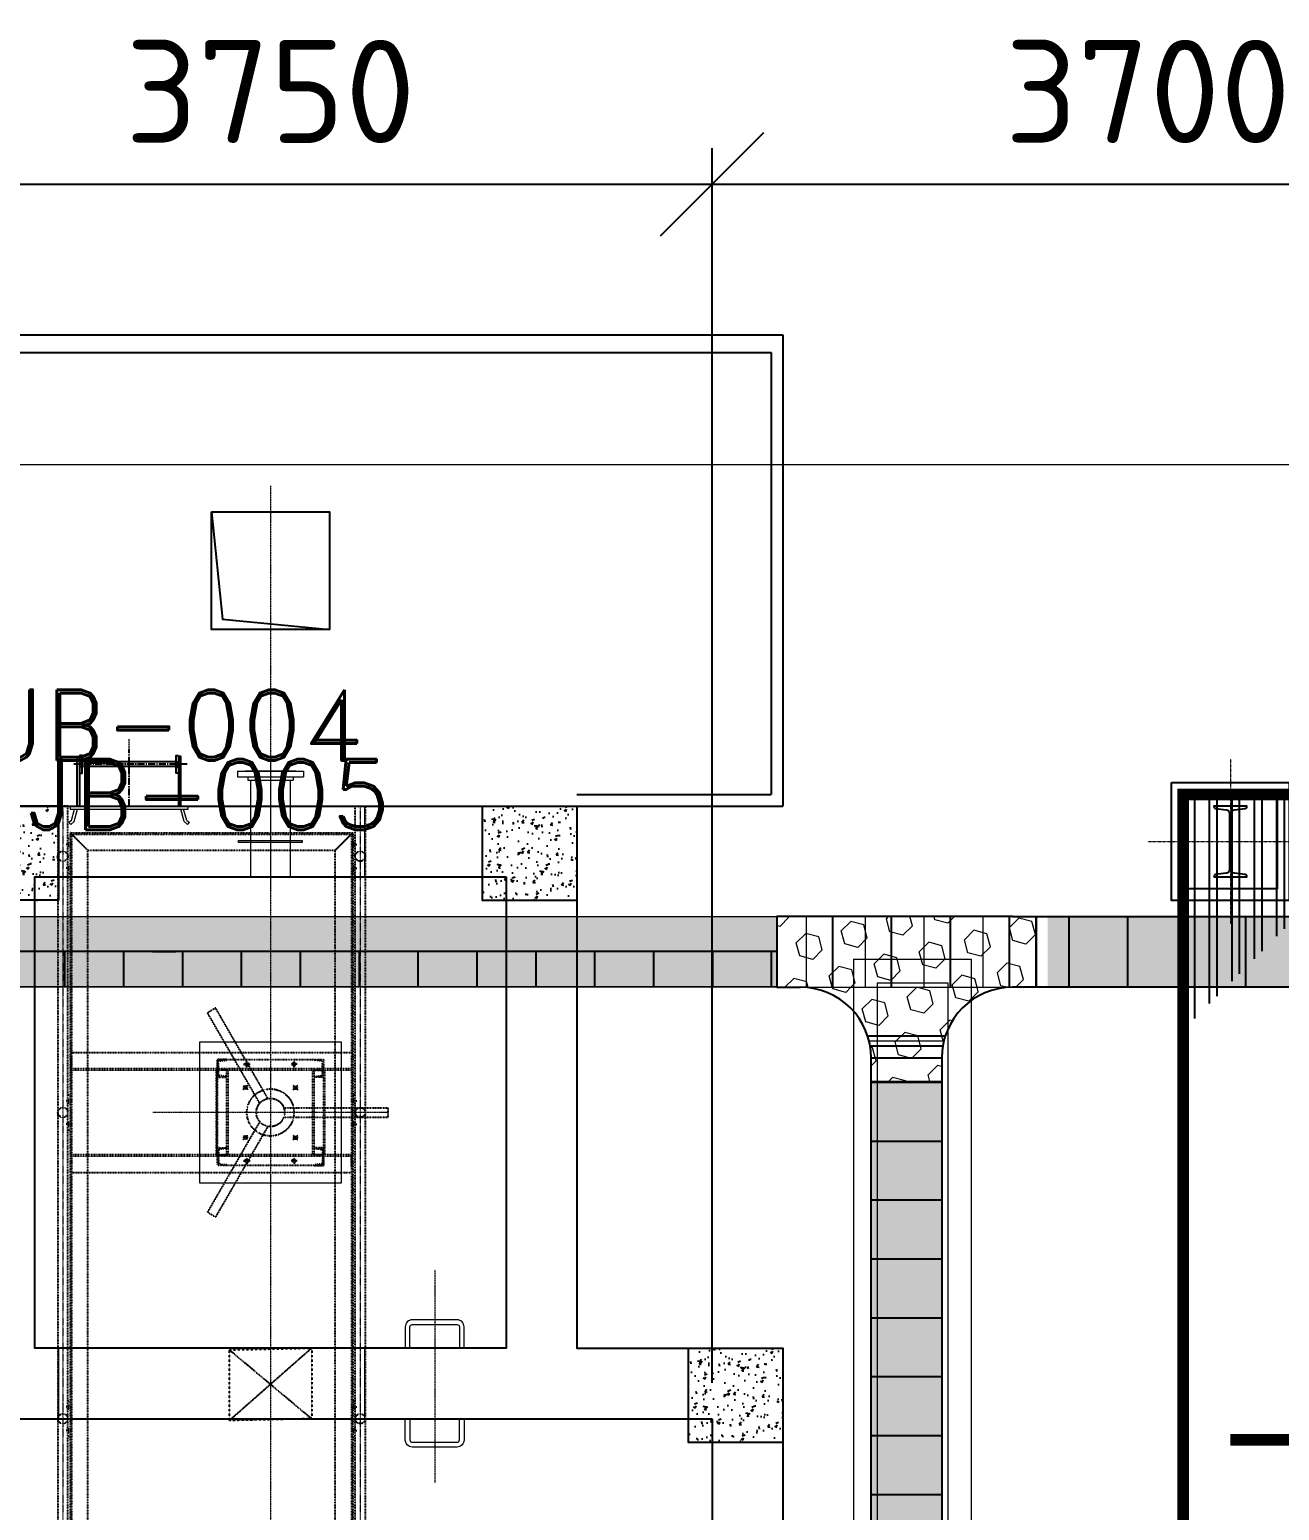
# Model space of a CAD drawing. Header units: inches. Extents: x 8618018 to 8935006, y 2431589 to 2567223.
# Drawn here: x 8680589 to 8685894, y 2508001 to 2514286 of the extents above; entities that cross this region are included whole.
import ezdxf

# ---------------------------------------------------------------- set-up
doc = ezdxf.new("R2010")
doc.units = ezdxf.units.IN
doc.header["$MEASUREMENT"] = 0
for name, pattern in [('CENTER', [2, 1.25, -0.25, 0.25, -0.25]), ('CENTER2', [1.125, 0.75, -0.125, 0.125, -0.125]), ('HIDDEN', [0.375, 0.25, -0.125]), ('PHANTOM', [2.5, 1.25, -0.25, 0.25, -0.25, 0.25, -0.25])]:
    doc.linetypes.add(name, pattern=pattern)
doc.layers.get('Defpoints').update_dxf_attribs({"color": 252})
for name, color, linetype in [('c', 252, 'CENTER2'), ('CCT', 4, 'Continuous'), ('Civil', 252, 'Continuous'), ('CIVIL_H', 252, 'HIDDEN'), ('ELECTRICAL BOX', 30, 'Continuous'), ('EQ', 252, 'Continuous'), ('Eqpt', 252, 'PHANTOM'), ('Handrail', 252, 'FENCELINE1'), ('MOTOR LOCATION', 3, 'Continuous'), ('STR', 252, 'Continuous')]:
    doc.layers.add(name, color=color, linetype=linetype)
for name, color, linetype, lineweight in [('CL', 252, 'CENTER', 5), ('DIM', 252, 'Continuous', 13), ('ICT', 6, 'Continuous', 13), ('INSERTpPLATE', 252, 'Continuous', 13), ('IP', 252, 'Continuous', 0), ('PCT', 2, 'Continuous', 15), ('Rev', 252, 'Continuous', 0), ('TRENCH', 252, 'Continuous', 13)]:
    doc.layers.add(name, color=color, linetype=linetype, lineweight=lineweight)
doc.styles.add('DIM1', font='romant.shx', dxfattribs={"width": 0.8})
doc.styles.add('ISOCPEUR', font='isocpeur.ttf')
doc.styles.add('ROMAND', font='romand')
doc.linetypes.add('FENCELINE1', pattern='A,6.35,-2.54,[133,ltypeshp.shx,S=2.54,R=0,X=-2.54,Y=0],-2.54,25.4', length=36.83)
doc.dimstyles.new('DIM', dxfattribs={"dimscale": 175, "dimtxt": 2.5, "dimasz": 2.5, "dimexe": 0.875, "dimexo": 0.875, "dimgap": 1, "dimtad": 1, "dimdec": 0, "dimzin": 9, "dimdsep": 46, "dimtxsty": 'ISOCPEUR', "dimblk": 'OBLIQUE', "dimcen": 0.09, "dimclrd": 256, "dimclre": 256, "dimclrt": 252, "dimadec": 0, "dimazin": 0, "dimtfac": 1, "dimtdec": 0, "dimtmove": 0, "dimatfit": 3, "dimfxl": 1, "dimtfill": 1, "dimtolj": 1, "dimtzin": 0, "dimarcsym": 0})
pattern_1 = [(270, (-36096249.05, 22346685.5), (250, -7e-14), [])]
pattern_2 = [(90, (28532997.6, 47347765.01), (-250, 2e-14), [])]
pattern_3 = [(180, (28532997.6, 47347765.01), (1e-14, -250), [])]
pattern_4 = [(360, (-11152002.95, -42285181.24), (9e-14, 250), [])]
pattern_5 = [(270, (-36115761.62, 22346713.6), (250, -1e-13), [])]
pattern_6 = [(45, (213560.39, -149.59), (-69.9941694, 69.9941694), [57.15, -114.3]), (165, (213560.39, -149.59), (-25.6196441, -95.6138135), [57.15, -114.3]), (105, (213600.81, -109.18), (-95.6138135, -25.6196441), [57.15, -114.3])]

# ---------------------------------------------------------------- blocks, each defined once
blk = doc.blocks.new('eq tee 300')
at = {"layer": 'PCT'}
h = blk.add_hatch(dxfattribs=at)
h.set_pattern_fill('ANSI31', color=256, scale=2000, angle=315, style=0)
h.set_pattern_definition([(0, (44837243.5, -19848136.55), (7e-14, 250), [])])
h.paths.add_polyline_path([(-300, 50), (-300, 0), (0, 0), (0, 100), (0, 1100), (-300, 1100), (-300, 1000)])
h = blk.add_hatch(dxfattribs=at)
h.set_pattern_fill('ANSI31', color=256, scale=2000, angle=45, style=0)
h.set_pattern_definition([(90, (44837243.5, -19848136.55), (-250, 4e-14), [])])
h.paths.add_polyline_path([(-300, 100), (-300, 1000, -0.414214), (-600, 700), (-700, 700), (-700, 400), (-600, 400, -0.414214)])
for p, q in [((0, 100), (0, 1100)), ((-300, 1050), (-300, 50)), ((-700, 400), (-700, 700)), ((-700, 700), (-600, 700)), ((-600, 400), (-700, 400))]:
    blk.add_line(p, q, dxfattribs=at)
for points in [[(0, 1000), (0, 1100), (-300, 1100), (-300, 1000)], [(0, 100), (0, 0), (-300, 0), (-300, 100)]]:
    blk.add_lwpolyline(points, dxfattribs=at)
for centre, start, end in [((-600, 1000), 270, 0), ((-600, 100), 0, 90)]:
    blk.add_arc(centre, 300, start, end, dxfattribs=at)
blk = doc.blocks.new('A$C6324111a')
at = {"ltscale": 0.1}
for p, q in [((-902.2, 4485), (-902.2, -2165)), ((-860, 4485), (-902.2, 4485)), ((-860, -2165), (-860, 4485)), ((360, -2165), (360, 4485)), ((360, 4485), (402.2, 4485)), ((402.2, 4485), (402.2, -2165)), ((-860, 4197.5), (-860, 4347.5)), ((-860, 4347.5), (-850, 4347.5)), ((-775, 4297.5), (-850, 4372.5)), ((-850, 4372.5), (-850, -2052.5)), ((-775, 4297.5), (-850, 4372.5)), ((-850, 4372.5), (350, 4372.5)), ((-850, 4347.5), (-850, 4197.5)), ((-844, 4366.5), (-844, -2046.5)), ((-844, 4366.5), (344, 4366.5)), ((275, 4297.5), (350, 4372.5)), ((350, 4372.5), (275, 4297.5)), ((344, 4366.5), (344, -2046.5)), ((350, 4372.5), (350, -2052.5)), ((360, 4347.5), (350, 4347.5)), ((350, 4347.5), (350, 4197.5)), ((360, 4197.5), (360, 4347.5)), ((-843, 4322.5), (-867, 4322.5)), ((-860, 4329.5), (-850, 4329.5)), ((-860, 4315.5), (-850, 4315.5)), ((-775, -1977.5), (-775, 4297.5)), ((275, 4297.5), (-775, 4297.5)), ((275, -1977.5), (275, 4297.5)), ((343, 4322.5), (367, 4322.5)), ((360, 4329.5), (350, 4329.5)), ((360, 4315.5), (350, 4315.5)), ((-843, 4222.5), (-867, 4222.5)), ((-860, 4229.5), (-850, 4229.5)), ((-860, 4215.5), (-850, 4215.5)), ((343, 4222.5), (367, 4222.5)), ((360, 4229.5), (350, 4229.5)), ((360, 4215.5), (350, 4215.5)), ((-850, 4197.5), (-860, 4197.5)), ((350, 4197.5), (360, 4197.5)), ((-232.7, 3628), (-267.3, 3608)), ((-45.6, 3224), (-267.3, 3608)), ((-11, 3244), (-232.7, 3628)), ((-844, 3440), (344, 3440)), ((-844, 3365), (-844, 3415)), ((-225, 3410), (225, 3410)), ((-225, 2960), (-225, 3410)), ((-225, 3410), (-225, 3335)), ((-185, 3410), (-225, 3410)), ((-221, 3346), (-221, 3399)), ((-216, 3404), (-188, 3407)), ((-185, 3410), (-185, 3410)), ((-100, 3376), (-100, 3404)), ((100, 3376), (100, 3404)), ((185, 3410), (185, 3410)), ((185, 3410), (225, 3410)), ((216, 3404), (188, 3407)), ((221, 3346), (221, 3399)), ((225, 3410), (225, 2960)), ((225, 3410), (225, 3335)), ((344, 3415), (344, 3365)), ((344, 3370.4), (-844, 3370.4)), ((344, 3365), (-844, 3365)), ((-180, 3365), (-230, 3365)), ((-230, 3365), (-230, 3005)), ((-225, 3335), (-185, 3335)), ((-188, 3338), (-216, 3341)), ((-185.4, 3005), (-185.4, 3365)), ((-185, 3335), (-185, 3335)), ((-180, 3005), (-180, 3365)), ((-114, 3390), (-86, 3390)), ((114, 3390), (86, 3390)), ((180, 3005), (180, 3365)), ((180, 3365), (230, 3365)), ((225, 3335), (185, 3335)), ((185, 3335), (185, 3335)), ((185.4, 3005), (185.4, 3365)), ((188, 3338), (216, 3341)), ((230, 3365), (230, 3005)), ((-116, 3301), (-96.2, 3281.2)), ((-116, 3281.2), (-96.2, 3301)), ((96.2, 3301), (116, 3281.2)), ((96.2, 3281.2), (116, 3301)), ((-843, 3235), (-867, 3235)), ((-860, 3110), (-860, 3260)), ((-860, 3260), (-850, 3260)), ((-860, 3242), (-850, 3242)), ((-860, 3228), (-850, 3228)), ((-850, 3260), (-850, 3110)), ((343, 3235), (367, 3235)), ((360, 3260), (350, 3260)), ((350, 3260), (350, 3110)), ((360, 3242), (350, 3242)), ((360, 3228), (350, 3228)), ((360, 3110), (360, 3260)), ((-45.6, 3146), (-267.3, 2762)), ((56.6, 3205), (500, 3205)), ((56.6, 3165), (500, 3165)), ((500, 3165), (500, 3205)), ((-843, 3135), (-867, 3135)), ((-860, 3142), (-850, 3142)), ((-860, 3128), (-850, 3128)), ((-850, 3110), (-860, 3110)), ((-11, 3126), (-232.7, 2742)), ((-116, 3088.8), (-96.2, 3069)), ((-116, 3069), (-96.2, 3088.8)), ((96.2, 3088.8), (116, 3069)), ((96.2, 3069), (116, 3088.8)), ((343, 3135), (367, 3135)), ((360, 3142), (350, 3142)), ((360, 3128), (350, 3128)), ((350, 3110), (360, 3110)), ((-225, 2960), (-225, 3035)), ((-225, 3035), (-185, 3035)), ((-221, 3024), (-221, 2971)), ((-188, 3032), (-216, 3029)), ((-185, 3035), (-185, 3035)), ((225, 3035), (185, 3035)), ((185, 3035), (185, 3035)), ((188, 3032), (216, 3029)), ((221, 3024), (221, 2971)), ((225, 2960), (225, 3035)), ((344, 3005), (-844, 3005)), ((-844, 3005), (-844, 2955)), ((344, 2999.6), (-844, 2999.6)), ((-230, 3005), (-180, 3005)), ((-185, 2960), (-225, 2960)), ((225, 2960), (-225, 2960)), ((-216, 2966), (-188, 2963)), ((-185, 2960), (-185, 2960)), ((-114, 2980), (-86, 2980)), ((-100, 2994), (-100, 2966)), ((114, 2980), (86, 2980)), ((100, 2994), (100, 2966)), ((230, 3005), (180, 3005)), ((185, 2960), (185, 2960)), ((185, 2960), (225, 2960)), ((216, 2966), (188, 2963)), ((344, 2955), (344, 3005)), ((-844, 2930), (344, 2930)), ((-267.3, 2762), (-232.7, 2742)), ((-860, 1810), (-860, 1960)), ((-860, 1960), (-850, 1960)), ((-850, 1960), (-850, 1810)), ((360, 1960), (350, 1960)), ((350, 1960), (350, 1810)), ((360, 1810), (360, 1960)), ((-843, 1935), (-867, 1935)), ((-860, 1942), (-850, 1942)), ((-860, 1928), (-850, 1928)), ((343, 1935), (367, 1935)), ((360, 1942), (350, 1942)), ((360, 1928), (350, 1928)), ((-843, 1835), (-867, 1835)), ((-860, 1842), (-850, 1842)), ((-860, 1828), (-850, 1828)), ((343, 1835), (367, 1835)), ((360, 1842), (350, 1842)), ((360, 1828), (350, 1828)), ((-850, 1810), (-860, 1810)), ((350, 1810), (360, 1810))]:
    blk.add_line(p, q, dxfattribs=at)
for centre, radius in [((-881.1, 4272.5), 21.1), ((381.1, 4272.5), 21.1), ((-100, 3390), 7.5), ((100, 3390), 7.5), ((-106.1, 3291.1), 7), ((0, 3185), 100), ((106.1, 3291.1), 7), ((-881.1, 3185), 21.1), ((0, 3185), 60), ((381.1, 3185), 21.1), ((-106.1, 3078.9), 7), ((106.1, 3078.9), 7), ((-100, 2980), 7.5), ((100, 2980), 7.5), ((-881.1, 1885), 21.1), ((381.1, 1885), 21.1)]:
    blk.add_circle(centre, radius, dxfattribs=at)
for centre, radius, start, end in [((-216, 3399), 5, 90, 180), ((-188, 3410), 3, 270, 0), ((188, 3410), 3, 180, 270), ((216, 3399), 5, 0, 90), ((-216, 3346), 5, 180, 270), ((-188, 3335), 3, 0, 90), ((188, 3335), 3, 90, 180), ((216, 3346), 5, 270, 0), ((-216, 3024), 5, 90, 180), ((-188, 3035), 3, 270, 0), ((188, 3035), 3, 180, 270), ((216, 3024), 5, 0, 90), ((-216, 2971), 5, 180, 270), ((-188, 2960), 3, 0, 90), ((188, 2960), 3, 90, 180), ((216, 2971), 5, 270, 0)]:
    blk.add_arc(centre, radius, start, end, dxfattribs=at)
at = {"layer": 'CL', "ltscale": 0.1}
for p, q in [((-881.1, 4485), (-881.1, -2165)), ((381.1, 4485), (381.1, -2165))]:
    blk.add_line(p, q, dxfattribs=at)
blk = doc.blocks.new('A$C3fe1b7b9')
at = {"layer": 'EQ', "ltscale": 4}
h = blk.add_hatch(color=256, dxfattribs=at)
h.paths.add_polyline_path([(-167.4, 210), (-167.4, 207), (-188.4, 207), (-188.4, 210)])
h.paths.add_polyline_path([(-167.4, 207), (-167.4, 202), (-167.9, 202), (-167.9, 207)])
h.paths.add_polyline_path([(-187.9, 207), (-187.9, 202), (-188.4, 202), (-188.4, 207)])
h = blk.add_hatch(color=256, dxfattribs=at)
h.paths.add_polyline_path([(-167.4, -210), (-167.4, -207), (-188.4, -207), (-188.4, -210)])
h.paths.add_polyline_path([(-167.4, -207), (-167.4, -202), (-167.9, -202), (-167.9, -207)])
h.paths.add_polyline_path([(-187.9, -207), (-187.9, -202), (-188.4, -202), (-188.4, -207)])
at = {"layer": 'c', "ltscale": 40}
for p, q in [((-177.9, 245.8), (-177.9, -239.4)), ((0, 0), (-241.2, 0))]:
    blk.add_line(p, q, dxfattribs=at)
at = {"layer": 'EQ', "ltscale": 4}
for p, q in [((-188.4, 200), (-188.4, 210)), ((-167.4, 207), (-188.4, 207)), ((-167.4, 200), (-167.4, 210)), ((-188.4, -200), (-188.4, -210)), ((-167.4, -200), (-167.4, -210))]:
    blk.add_line(p, q, dxfattribs=at)
at = {"layer": 'EQ', "ltscale": 15}
for p, q in [((-187.9, 200), (-187.9, -207)), ((-167.9, 200), (-167.9, -207))]:
    blk.add_line(p, q, dxfattribs=at)
at = {"layer": 'EQ', "ltscale": 4}
for points in [[(-215.4, 210), (-140.4, 210), (-140.4, 200), (-215.4, 200)], [(0, 210), (0, 220), (-210.4, 220), (-210.4, 210)], [(-215.4, -210), (-140.4, -210), (-140.4, -200), (-215.4, -200)], [(0, -210), (0, -220), (-210.4, -220), (-210.4, -210)]]:
    blk.add_lwpolyline(points, close=True, dxfattribs=at)
blk = doc.blocks.new('A$C413fe20c')
at = {"ltscale": 0.1}
for p, q in [((-68.6, 255.9), (-77.3, 247.6)), ((-60.4, 245.3), (-68.6, 255.9)), ((-65.5, 233.3), (-77.3, 247.6)), ((-65.5, 233.3), (-12, 219.3)), ((-60.4, 245.3), (-12, 231.4)), ((-65.5, -233.3), (-77.3, -247.6)), ((-68.6, -255.9), (-77.3, -247.6)), ((-60.4, -245.3), (-68.6, -255.9)), ((-65.5, -233.3), (-12, -219.3)), ((-60.4, -245.3), (-12, -231.4))]:
    blk.add_line(p, q, dxfattribs=at)
blk.add_lwpolyline([(-12, -250), (0, -250), (0, 250), (-12, 250)], close=True, dxfattribs=at)
blk = doc.blocks.new('6SORF')
for p, q in [((-1, 5.5), (-1, -5.5)), ((-0.0625, 5.5), (-1, 5.5)), ((-0.0625, 5.5), (-0.0625, -5.5)), ((-1, 3.78), (-1.56, 3.78)), ((-1.56, 3.78), (-1.56, -3.78)), ((-0.0625, 4.25), (0, 4.25)), ((0, 4.25), (0, -4.25)), ((-1, -3.78), (-1.56, -3.78)), ((-0.0625, -4.25), (0, -4.25)), ((-0.0625, -5.5), (-1, -5.5))]:
    blk.add_line(p, q)
blk = doc.blocks.new('A$Cbf737e41')
at = {"layer": 'Civil'}
h = blk.add_hatch(dxfattribs=at)
h.set_pattern_fill('AR-CONC', color=256, scale=0.666667, style=0)
h.set_pattern_definition([(50, (-12092960.78, -3333059.3), (121.456446, -10.626057), [12.7, -139.7]), (355, (-12092960.78, -3333059.3), (-23.4956143, 127.3712302), [10.16, -111.7603894]), (100.4514447, (-12092950.66, -3333060.19), (97.9608314, 116.7451679), [10.7933392, -118.7268297]), (46.1842, (-12092960.78, -3333025.43), (180.7193606, -28.0282186), [19.05, -209.55]), (96.6355576, (-12092945.72, -3333027.77), (158.2694227, 164.9507497), [16.1900154, -178.0904054]), (351.1841512, (-12092960.78, -3333025.43), (158.2694227, 164.9507497), [15.239978, -167.6398213]), (21, (-12092943.85, -3333033.9), (101.07626085, -68.1767988), [12.7, -139.7]), (326, (-12092943.85, -3333033.9), (41.2013522, 122.7919774), [10.16, -111.76]), (71.451445, (-12092935.43, -3333039.58), (142.2776129, 54.6151793), [10.7933392, -118.7266251]), (37.5, (-12092960.782, -3333059.3), (2.05906883, 56.37002592), [0, -110.40533333, 0, -113.45333333, 0, -112.18333333]), (7.5, (-12092960.78, -3333059.3), (44.54644167, 66.78704988), [0, -64.68533333, 0, -107.86533333, 0, -42.75666667]), (327.5, (-12092998.544, -3333059.3), (90.39373011, -3.81916266), [0, -42.33333333, 0, -132.08, 0, -175.26]), (317.5, (-12093015.48, -3333059.3), (98.7527876, 16.950994), [0, -55.03333333, 0, -87.71466667, 0, -124.46])])
h.paths.add_polyline_path([(-3075.5, 6650.9), (-3475.5, 6650.9), (-3475.5, 6250.9), (-3075.5, 6250.9)])
h = blk.add_hatch(dxfattribs=at)
h.set_pattern_fill('AR-CONC', color=256, scale=0.666667, style=0)
h.set_pattern_definition([(50, (-12090760.28, -3333060.17), (121.456446, -10.626057), [12.7, -139.7]), (355, (-12090760.28, -3333060.17), (-23.4956143, 127.3712302), [10.16, -111.7603894]), (100.4514447, (-12090750.16, -3333061.05), (97.9608314, 116.7451679), [10.7933392, -118.7268297]), (46.1842, (-12090760.28, -3333026.3), (180.7193606, -28.0282186), [19.05, -209.55]), (96.6355576, (-12090745.22, -3333028.64), (158.2694227, 164.9507497), [16.1900154, -178.0904054]), (351.1841512, (-12090760.28, -3333026.3), (158.2694227, 164.9507497), [15.239978, -167.6398213]), (21, (-12090743.35, -3333034.77), (101.07626085, -68.1767988), [12.7, -139.7]), (326, (-12090743.35, -3333034.77), (41.2013522, 122.7919774), [10.16, -111.76]), (71.451445, (-12090734.93, -3333040.45), (142.2776129, 54.6151793), [10.7933392, -118.7266251]), (37.5, (-12090760.282, -3333060.167), (2.05906883, 56.37002592), [0, -110.40533333, 0, -113.45333333, 0, -112.18333333]), (7.5, (-12090760.28, -3333060.17), (44.54644167, 66.78704988), [0, -64.68533333, 0, -107.86533333, 0, -42.75666667]), (327.5, (-12090798.044, -3333060.167), (90.39373011, -3.81916266), [0, -42.33333333, 0, -132.08, 0, -175.26]), (317.5, (-12090814.98, -3333060.17), (98.7527876, 16.950994), [0, -55.03333333, 0, -87.71466667, 0, -124.46])])
h.paths.add_polyline_path([(-875, 6650), (-1275, 6650), (-1275, 6250), (-875, 6250)])
h = blk.add_hatch(dxfattribs=at)
h.set_pattern_fill('AR-CONC', color=256, scale=0.666667, style=0)
h.set_pattern_definition([(50, (-12089885.28, -3335360.35), (121.456446, -10.626057), [12.7, -139.7]), (355, (-12089885.28, -3335360.35), (-23.4956143, 127.3712302), [10.16, -111.7603894]), (100.4514447, (-12089875.16, -3335361.24), (97.9608314, 116.7451679), [10.7933392, -118.7268297]), (46.1842, (-12089885.28, -3335326.48), (180.7193606, -28.0282186), [19.05, -209.55]), (96.6355576, (-12089870.22, -3335328.82), (158.2694227, 164.9507497), [16.1900154, -178.0904054]), (351.1841512, (-12089885.28, -3335326.48), (158.2694227, 164.9507497), [15.239978, -167.6398213]), (21, (-12089868.35, -3335334.95), (101.07626085, -68.1767988), [12.7, -139.7]), (326, (-12089868.35, -3335334.95), (41.2013522, 122.7919774), [10.16, -111.76]), (71.451445, (-12089859.93, -3335340.63), (142.2776129, 54.6151793), [10.7933392, -118.7266251]), (37.5, (-12089885.282, -3335360.35), (2.05906883, 56.37002592), [0, -110.40533333, 0, -113.45333333, 0, -112.18333333]), (7.5, (-12089885.28, -3335360.35), (44.54644167, 66.78704988), [0, -64.68533333, 0, -107.86533333, 0, -42.75666667]), (327.5, (-12089923.044, -3335360.35), (90.39373011, -3.81916266), [0, -42.33333333, 0, -132.08, 0, -175.26]), (317.5, (-12089939.98, -3335360.35), (98.7527876, 16.950994), [0, -55.03333333, 0, -87.71466667, 0, -124.46])])
h.paths.add_polyline_path([(0, 4349.8), (-400, 4349.8), (-400, 3949.8), (0, 3949.8)])
for points in [[(-3075.5, 6250.9), (-3475.5, 6250.9), (-3475.5, 6650.9), (-3075.5, 6650.9)], [(-875, 6250), (-1275, 6250), (-1275, 6650), (-875, 6650)], [(0, 3949.8), (-400, 3949.8), (-400, 4349.8), (0, 4349.8)]]:
    blk.add_lwpolyline(points, close=True, dxfattribs=at)
blk = doc.blocks.new('A$C69198738')
at = {"layer": 'Civil'}
for p, q in [((-1300, 10950), (16700, 10950)), ((16700, 10950), (16700, 8950)), ((15825, 8950), (16700, 8950))]:
    blk.add_line(p, q, dxfattribs=at)
for points in [[(14275, 10200), (14775, 10200), (14775, 9700), (14275, 9700)], [(13225, 6650), (13225, 8950), (15825, 8950), (15825, 6650), (16700, 6650), (16700, 2300), (12350, 2300), (12350, 6650)], [(15525, 8650), (15525, 6650), (13525, 6650), (13525, 8650)], [(16400, 6350), (16400, 2600), (12650, 2600), (12650, 6350)]]:
    blk.add_lwpolyline(points, close=True, dxfattribs=at)
for points in [[(14275, 10200), (14320.8, 9743.4), (14775, 9700)], [(16700, 6650), (16700, 1300), (14900, 1300)]]:
    blk.add_lwpolyline(points, dxfattribs=at)
at = {"layer": 'CIVIL_H', "ltscale": 0.3}
for p, q in [((14700, 6650), (14350.6, 6342.5)), ((14350.6, 6642.5), (14700, 6350))]:
    blk.add_line(p, q, dxfattribs=at)
blk.add_lwpolyline([(14700, 6650), (14700, 6350), (14350.6, 6342.5), (14350.6, 6642.5)], close=True, dxfattribs=at)
at = {"layer": 'CL', "ltscale": 0.2}
for p, q in [((14525, 10309.1), (14525, 2600)), ((13925, 9191.2), (13925, 9235.8)), ((14525, 9145.4), (14525, 8589.4)), ((15025, 7650), (14025, 7650)), ((15224.7, 6078), (15224.7, 6981.5))]:
    blk.add_line(p, q, dxfattribs=at)
at = {"layer": 'DIM'}
blk.add_line((15825, 8950), (16700, 8950), dxfattribs=at)
at = {"layer": 'Handrail', "linetype": 'FENCELINE1', "ltscale": 0.01}
for p, q in [((-1225, 10875), (16650, 10875)), ((16650, 10875), (16650, 9000)), ((15825, 9000), (16650, 9000))]:
    blk.add_line(p, q, dxfattribs=at)
at = {"layer": 'INSERTpPLATE'}
for points in [[(14869, 8650), (14925, 8650), (14925, 8950), (13625, 8950), (13625, 8650), (14869, 8650)], [(14869, 6350), (14925, 6350), (14925, 6650), (13625, 6650), (13625, 6350), (14869, 6350)]]:
    blk.add_lwpolyline(points, dxfattribs=at)
blk.add_lwpolyline([(14225, 7350), (14225, 7950), (14825, 7950), (14825, 7350)], close=True, dxfattribs=at)
for points in [[(15347, 6650), (15347, 6740, 0.414214), (15317, 6770), (15127, 6770, 0.414214), (15097, 6740), (15097, 6650), (15117, 6650), (15117, 6740, -0.414214), (15127, 6750), (15317, 6750, -0.414214), (15327, 6740), (15327, 6650), (15347, 6650)], [(15347, 6350), (15347, 6260, -0.414214), (15317, 6230), (15127, 6230, -0.414214), (15097, 6260), (15097, 6350), (15117, 6350), (15117, 6260, 0.414214), (15127, 6250), (15317, 6250, 0.414214), (15327, 6260), (15327, 6350), (15347, 6350)]]:
    blk.add_lwpolyline(points, format="xyb", dxfattribs=at)
at = {"layer": 'IP'}
for p, q in [((14440.9, 9060.4), (14440.9, 8650)), ((14609.2, 9060.4), (14609.2, 8650))]:
    blk.add_line(p, q, dxfattribs=at)
blk.add_lwpolyline([(14660.2, 8804), (14660.2, 8796), (14389.9, 8796), (14389.9, 8804)], close=True, dxfattribs=at)
at = {"layer": 'DIM', "rotation": 270}
blk.add_blockref('A$C3fe1b7b9', (13925, 8950), dxfattribs=at)
blk.add_blockref('A$C3fe1b7b9', (13925, 8950), dxfattribs=at)
at = {"layer": 'Eqpt'}
blk.add_blockref('A$C6324111a', (14525, 4465), dxfattribs=at)
blk.add_blockref('A$C6324111a', (14525, 4465), dxfattribs=at)
at = {"layer": 'INSERTpPLATE', "rotation": 90}
blk.add_blockref('A$C413fe20c', (13925, 8950), dxfattribs=at)
at = {"layer": 'IP', "xscale": 25.40000000000031, "yscale": 25.40000000000031, "zscale": 25.40000000000031, "rotation": 90}
blk.add_blockref('6SORF', (14525, 9100), dxfattribs=at)
at = {"layer": 'Rev'}
blk.add_blockref('A$Cbf737e41', (16700, 2300), dxfattribs=at)
blk = doc.blocks.new('COL')
at = {"layer": 'Civil'}
blk.add_lwpolyline([(-250, -250), (250, -250), (250, 250), (-250, 250)], close=True, dxfattribs=at)
at = {"layer": 'CL', "ltscale": 0.25}
for p, q in [((0, -350), (0, 350)), ((-350, 0), (350, 0))]:
    blk.add_line(p, q, dxfattribs=at)
at = {"layer": 'STR'}
blk.add_lwpolyline([(-200, 200), (200, 200), (200, -200), (-200, -200)], close=True, dxfattribs=at)
blk.add_lwpolyline([(-70, 150), (70, 150), (70, 147.6, -0.414214), (63, 140.6), (17.8, 134.2, 0.414214), (3.8, 120.2), (3.8, -120.2, 0.414214), (17.8, -134.2), (63, -140.6, -0.414214), (70, -147.6), (70, -150), (-70, -150), (-70, -147.6, -0.414214), (-63, -140.6), (-17.9, -134.2, 0.414214), (-3.9, -120.2), (-3.9, 120.2, 0.414214), (-17.9, 134.2), (-63, 140.6, -0.414214), (-70, 147.6)], format="xyb", close=True, dxfattribs=at)
blk = doc.blocks.new('A$Cdeb9dded')
at = {"color": 7, "xscale": -1, "rotation": 180}
blk.add_blockref('COL', (-15600, 3550.2), dxfattribs=at)
blk = doc.blocks.new('_Oblique')
at = {"color": 0, "linetype": 'ByBlock', "lineweight": -2}
blk.add_line((-0.5, -0.5), (0.5, 0.5), dxfattribs=at)
blk = doc.blocks.new('*D250')
at = {"layer": 'Defpoints', "color": 0, "transparency": 16777216}
for p in [(55405, 42289.8), (51655, 41650), (55405, 37050)]:
    blk.add_point(p, dxfattribs=at)
at = {"layer": 'DIM', "lineweight": -2, "transparency": 16777216}
for p, q in [((51655, 41803.1), (51655, 42442.9)), ((55405, 37203.1), (55405, 42442.9)), ((51655, 42289.8), (55405, 42289.8))]:
    blk.add_line(p, q, dxfattribs=at)
at = {"layer": 'DIM', "lineweight": -2, "transparency": 16777216, "xscale": 437.5, "yscale": 437.5, "zscale": 437.5, "rotation": 180}
blk.add_blockref('_Oblique', (51655, 42289.8), dxfattribs=at)
at = {"layer": 'DIM', "lineweight": -2, "transparency": 16777216, "xscale": 437.5, "yscale": 437.5, "zscale": 437.5}
blk.add_blockref('_Oblique', (55405, 42289.8), dxfattribs=at)
at = {"layer": 'DIM', "color": 252, "transparency": 16777216, "insert": (53530, 42683.6), "char_height": 437.5, "attachment_point": 5, "style": 'ISOCPEUR', "bg_fill": 3, "box_fill_scale": 1.1, "bg_fill_color": 256, "bg_fill_true_color": 13158600, "bg_fill_transparency": 0}
blk.add_mtext('\\A1;3750', dxfattribs=at)
blk = doc.blocks.new('*D251')
at = {"layer": 'Defpoints', "color": 0, "transparency": 16777216}
for p in [(59105, 42289.8), (59105, 37255), (55405, 37050)]:
    blk.add_point(p, dxfattribs=at)
at = {"layer": 'DIM', "lineweight": -2, "transparency": 16777216}
for p, q in [((55405, 37203.1), (55405, 42442.9)), ((59105, 37408.1), (59105, 42442.9)), ((55405, 42289.8), (59105, 42289.8))]:
    blk.add_line(p, q, dxfattribs=at)
at = {"layer": 'DIM', "lineweight": -2, "transparency": 16777216, "xscale": 437.5, "yscale": 437.5, "zscale": 437.5, "rotation": 180}
blk.add_blockref('_Oblique', (55405, 42289.8), dxfattribs=at)
at = {"layer": 'DIM', "lineweight": -2, "transparency": 16777216, "xscale": 437.5, "yscale": 437.5, "zscale": 437.5}
blk.add_blockref('_Oblique', (59105, 42289.8), dxfattribs=at)
at = {"layer": 'DIM', "color": 252, "transparency": 16777216, "insert": (57255, 42683.6), "char_height": 437.5, "attachment_point": 5, "style": 'ISOCPEUR', "bg_fill": 3, "box_fill_scale": 1.1, "bg_fill_color": 256, "bg_fill_true_color": 13158600, "bg_fill_transparency": 0}
blk.add_mtext('\\A1;3700', dxfattribs=at)
blk = doc.blocks.new('LPNO')
at = {"layer": 'ELECTRICAL BOX', "color": 7, "lineweight": 0}
for p, q in [((25.6, 21.39), (3.94, -21.39)), ((25.6, -21.39), (3.94, 21.39))]:
    blk.add_line(p, q, dxfattribs=at)
blk.add_lwpolyline([(3.94, -21.39), (3.94, 21.39), (25.6, 21.39), (25.6, -21.39)], close=True, dxfattribs=at)
at = {"layer": 'ELECTRICAL BOX', "color": 7, "lineweight": 0, "const_width": 3.59}
blk.add_lwpolyline([(3.94, 1.8, 1), (3.94, -1.8, 1)], format="xyb", close=True, dxfattribs=at)
at = {"layer": 'ELECTRICAL BOX', "style": 'DIM1', "width": 0.8}
blk.add_attdef('LPNO', (36.77, 20.25), '', height=32, dxfattribs=at)
blk = doc.blocks.new('GA CRM')
h = blk.add_hatch()
h.set_pattern_fill('ANSI32', color=256, scale=10, angle=45)
h.set_pattern_definition([(90, (-8600467.2, -2304155.8), (-95.25, 0), []), (90, (-8600435.45, -2304124.05), (-95.25, 0), [])])
h.paths.add_polyline_path([(57405, 38700), (57405, 39700), (58405, 39700)])
at = {"linetype": 'PHANTOM', "const_width": 50}
blk.add_lwpolyline([(57405, 39700), (74605, 39700), (74605, 33400), (57405, 33400)], close=True, dxfattribs=at)
at = {"color": 252, "linetype": 'PHANTOM', "ltscale": 2, "const_width": 50}
blk.add_lwpolyline([(57605, 36961), (75905, 36961)], dxfattribs=at)
at = {"layer": 'DIM'}
blk.add_line((19500, 41100.2), (77305, 41100.2), dxfattribs=at)
at = {"layer": 'TRENCH'}
for p, q in [((56005, 39000), (56005, 32100)), ((56005, 39000), (56505, 39000)), ((56105, 38900), (56105, 32000)), ((56105, 38900), (56405, 38900))]:
    blk.add_line(p, q, dxfattribs=at)
for points in [[(56505, 39000), (56505, 35480)], [(56405, 38900), (56405, 35380)]]:
    blk.add_lwpolyline(points, dxfattribs=at)
blk.add_blockref('A$C69198738', (39005, 30700))
at = {"layer": 'Rev'}
blk.add_blockref('A$Cdeb9dded', (73205, 35949.8), dxfattribs=at)
at = {"layer": 'DIM'}
dim = blk.add_linear_dim(base=(55405, 42289.8), p1=(51655, 41650), p2=(55405, 37050), dimstyle='DIM', dxfattribs=at)
dim.commit()
dim.dimension.update_dxf_attribs({"geometry": '*D250', "text_midpoint": (53530, 42683.6)})
dim = blk.add_linear_dim(base=(59105, 42289.8), p1=(55405, 37050), p2=(59105, 37255), dimstyle='DIM', dxfattribs=at)
dim.commit()
dim.dimension.update_dxf_attribs({"geometry": '*D251', "text_midpoint": (57255, 42683.6)})

msp = doc.modelspace()

# ---------------------------------------------------------------- block references
at = {"color": 252}
msp.add_blockref('GA CRM', (8628081, 2471340), dxfattribs=at)

# ---------------------------------------------------------------- next in the draw order: hatches: boundary and pattern name
at = {"layer": 'CCT'}
h = msp.add_hatch(dxfattribs=at)
h.set_pattern_fill('ANSI31', color=256, scale=2000, angle=405, style=0)
h.set_pattern_definition(pattern_2)
h.paths.add_polyline_path([(8684861, 2510221.5), (8684861, 2510521.5), (8684761, 2510521.5), (8683761, 2510521.5), (8683761, 2510221.5), (8683861, 2510221.5)])
h = msp.add_hatch(dxfattribs=at)
h.set_pattern_fill('ANSI31', color=256, scale=2000, angle=225, style=0)
h.set_pattern_definition(pattern_1)
h.paths.add_polyline_path([(8684861, 2510521.5), (8684861, 2510221.5), (8702999.5, 2510221.9), (8703000.7, 2510521.5)])
h = msp.add_hatch(dxfattribs=at)
h.set_pattern_fill('ANSI31', color=256, scale=2000, angle=225, style=0)
h.set_pattern_definition(pattern_5)
h.paths.add_polyline_path([(8683761, 2510374.1), (8664621.2, 2510374.1), (8664621.2, 2510224.1), (8683761, 2510221.5)])
h = msp.add_hatch(dxfattribs=at)
h.set_pattern_fill('ANSI31', color=256, scale=2000, angle=135, style=0)
h.set_pattern_definition(pattern_3)
h.paths.add_polyline_path([(8684461, 2509921.5, -0.414214), (8684761, 2510221.5), (8683861, 2510221.5, -0.414214), (8684161, 2509921.5), (8684161, 2509821.5), (8684461, 2509821.5)])
h = msp.add_hatch(dxfattribs=at)
h.set_pattern_fill('ANSI31', color=256, scale=2000, angle=315, style=0)
h.set_pattern_definition(pattern_4)
h.paths.add_polyline_path([(8684461, 2509921.5), (8684161, 2509921.5), (8684161, 2502474.4), (8684461, 2502474.4)])
at = {"layer": 'ICT', "transparency": 33554661}
h = msp.add_hatch(dxfattribs=at)
h.set_pattern_fill('HEX', color=256, scale=450, angle=100, style=0)
h.set_pattern_definition([(100, (0, 28.5), (-95.9477098, -16.91817), [56.25, -112.5]), (220, (0, 28.5), (62.6254199, -74.6340692), [56.25, -112.5]), (160, (-9.77, 83.89), (-33.3222899, -91.5522392), [56.25, -112.5])])
h.paths.add_polyline_path([(8703823.6, 2510521.5), (8703524.1, 2510521.5), (8703524.6, 2510221.5), (8703823.6, 2510221.5)])
h.paths.add_polyline_path([(8703823.6, 2510821.5), (8703523.6, 2510821.5), (8703524.1, 2510521.5), (8703823.6, 2510521.5)])
h.paths.add_polyline_path([(8703524.1, 2510521.5), (8703223.6, 2510521.5), (8703223.6, 2510521.5), (8703224.6, 2510221.5), (8703524.6, 2510221.5)])
h.paths.add_polyline_path([(8703523.6, 2510821.5), (8703223.6, 2510521.5), (8703524.1, 2510521.5)])
h.paths.add_polyline_path([(8703223.6, 2510521.5), (8684911, 2510521.5), (8684911, 2510221.5), (8703224.6, 2510221.5)])
at = {"layer": 'ICT'}
h = msp.add_hatch(dxfattribs=at)
h.set_pattern_fill('HEX', color=256, scale=18, angle=45, style=0)
h.set_pattern_definition([(45, (189485.28, 26248.42), (-69.9941694, 69.9941694), [57.15, -114.3]), (165, (189485.28, 26248.42), (-25.6196441, -95.6138135), [57.15, -114.3]), (105, (189525.69, 26288.83), (-95.6138135, -25.6196441), [57.15, -114.3])])
h.paths.add_polyline_path([(8666970.5, 2510521.5), (8666970.5, 2510221.5), (8683761, 2510221.5), (8683761, 2510521.5)])
h = msp.add_hatch(dxfattribs=at)
h.set_pattern_fill('HEX', color=256, scale=18, angle=45, style=0)
h.set_pattern_definition(pattern_6)
h.paths.add_polyline_path([(8684811, 2510221.5), (8684861, 2510221.5), (8684861, 2510521.5), (8684761, 2510521.5), (8683761, 2510521.5), (8683761, 2510221.5), (8683861, 2510221.5)])
h = msp.add_hatch(dxfattribs=at)
h.set_pattern_fill('HEX', color=256, scale=18, angle=45, style=0)
h.set_pattern_definition(pattern_6)
h.paths.add_polyline_path([(8684761, 2510221.5), (8683861, 2510221.5, -0.414214), (8684161, 2509921.5), (8684161, 2509821.5), (8684461, 2509821.5), (8684461, 2509921.5, -0.414214)])
at = {"layer": 'ICT', "transparency": 33554661}
h = msp.add_hatch(dxfattribs=at)
h.set_pattern_fill('HEX', color=256, scale=450, angle=100, style=0)
h.paths.add_polyline_path([(8684461, 2509821.5), (8684161, 2509821.5), (8684161, 2502790), (8684163.5, 2502790), (8684163.5, 2502640), (8684161, 2497278.4), (8684461, 2497278.4), (8684461, 2500815.8)])
at = {"layer": 'PCT'}
h = msp.add_hatch(dxfattribs=at)
h.set_pattern_fill('ANSI31', color=256, scale=2000, angle=405, style=0)
h.set_pattern_definition(pattern_2)
h.paths.add_polyline_path([(8684861, 2510221.5), (8684861, 2510521.5), (8684761, 2510521.5), (8683761, 2510521.5), (8683761, 2510221.5), (8683861, 2510221.5)])
h = msp.add_hatch(dxfattribs=at)
h.set_pattern_fill('ANSI31', color=256, scale=2000, angle=225, style=0)
h.set_pattern_definition(pattern_1)
h.paths.add_polyline_path([(8684861, 2510521.5), (8684861, 2510221.5), (8702999.5, 2510221.9), (8703000.7, 2510521.5)])
h = msp.add_hatch(dxfattribs=at)
h.set_pattern_fill('ANSI31', color=256, scale=2000, angle=225, style=0)
h.set_pattern_definition(pattern_5)
h.paths.add_polyline_path([(8683761, 2510374.1), (8664621.2, 2510374.1), (8664621.2, 2510224.1), (8683761, 2510221.5)])
h = msp.add_hatch(dxfattribs=at)
h.set_pattern_fill('ANSI31', color=256, scale=2000, angle=135, style=0)
h.set_pattern_definition(pattern_3)
h.paths.add_polyline_path([(8684461, 2509921.5, -0.414214), (8684761, 2510221.5), (8683861, 2510221.5, -0.414214), (8684161, 2509921.5), (8684161, 2509821.5), (8684461, 2509821.5)])
h = msp.add_hatch(dxfattribs=at)
h.set_pattern_fill('ANSI31', color=256, scale=2000, angle=315, style=0)
h.set_pattern_definition(pattern_4)
h.paths.add_polyline_path([(8684461, 2509921.5), (8684161, 2509921.5), (8684161, 2502474.4), (8684461, 2502474.4)])

# ---------------------------------------------------------------- next in the draw order: linework, layer by layer
at = {"layer": 'CCT'}
for p, q in [((8684761, 2510521.5), (8683761, 2510521.5)), ((8684461, 2509971.1), (8684161, 2509971.1))]:
    msp.add_line(p, q, dxfattribs=at)
for points in [[(8683861, 2510521.5), (8683761, 2510521.5), (8683761, 2510221.5), (8683861, 2510221.5)], [(8684761, 2510521.5), (8684861, 2510521.5), (8684861, 2510221.5), (8684761, 2510221.5)]]:
    msp.add_lwpolyline(points, dxfattribs=at)
for points in [[(8702999.5, 2510221.9), (8684861, 2510221.5), (8684861, 2510521.5), (8703000.7, 2510521.5)], [(8683761, 2510221.5), (8664621.2, 2510224.1), (8664621.2, 2510374.1), (8683761, 2510374.1)], [(8684461, 2509921.5), (8684461, 2502474.4), (8684161, 2502474.4), (8684161, 2509921.5)]]:
    msp.add_lwpolyline(points, close=True, dxfattribs=at)
for centre, start, end in [((8683861, 2509921.5), 0, 90), ((8684761, 2509921.5), 90, 180)]:
    msp.add_arc(centre, 300, start, end, dxfattribs=at)
at = {"layer": 'ICT'}
for p, q in [((8666971, 2510521.5), (8683761, 2510521.5)), ((8684761, 2510521.5), (8683761, 2510521.5)), ((8683761, 2510221.5), (8666971, 2510221.5)), ((8683811, 2510221.5), (8684811, 2510221.5)), ((8684161, 2509821.5), (8684161, 2509921.5)), ((8684461, 2509921.5), (8684461, 2509821.5)), ((8684461, 2509821.5), (8684161, 2509821.5))]:
    msp.add_line(p, q, dxfattribs=at)
for points in [[(8683861, 2510521.5), (8683761, 2510521.5), (8683761, 2510221.5), (8683861, 2510221.5)], [(8684761, 2510521.5), (8684861, 2510521.5), (8684861, 2510221.5), (8684761, 2510221.5)]]:
    msp.add_lwpolyline(points, dxfattribs=at)
for points in [[(8702923.6, 2510221.5), (8684861, 2510221.5), (8684861, 2510521.5), (8702923.6, 2510521.5)], [(8684461, 2509821.5), (8684461, 2497278.4), (8684161, 2497278.4), (8684161, 2509821.5)]]:
    msp.add_lwpolyline(points, close=True, dxfattribs=at)
for centre, start, end in [((8683861, 2509921.5), 0, 90), ((8684761, 2509921.5), 90, 180)]:
    msp.add_arc(centre, 300, start, end, dxfattribs=at)
at = {"layer": 'PCT'}
msp.add_line((8681109.9, 2510371.1), (8681209.9, 2510371.1), dxfattribs=at)
for points in [[(8683861, 2510521.5), (8683761, 2510521.5), (8683761, 2510221.5), (8683861, 2510221.5)], [(8684761, 2510521.5), (8684861, 2510521.5), (8684861, 2510221.5), (8684761, 2510221.5)]]:
    msp.add_lwpolyline(points, dxfattribs=at)
for points in [[(8702999.5, 2510221.9), (8684861, 2510221.5), (8684861, 2510521.5), (8703000.7, 2510521.5)], [(8683761, 2510221.5), (8664621.2, 2510224.1), (8664621.2, 2510374.1), (8683761, 2510374.1)], [(8684461, 2509921.5), (8684461, 2502474.4), (8684161, 2502474.4), (8684161, 2509921.5)]]:
    msp.add_lwpolyline(points, close=True, dxfattribs=at)

# ---------------------------------------------------------------- next in the draw order: block references
at = {"layer": 'MOTOR LOCATION'}
ref = msp.add_blockref('LPNO', (8678633.3, 2510858.8), dxfattribs=dict(at, xscale=7.742672857553146, yscale=7.742672857553146, zscale=7.742672857553146, rotation=269.9999999999999))
ref.add_attrib('LPNO', 'WWTP-IJB-004', (8678852.9, 2511184.4), dxfattribs={"layer": 'ELECTRICAL BOX', "height": 300, "style": 'ROMAND'})
ref = msp.add_blockref('LPNO', (8679014.5, 2510858.8), dxfattribs=dict(at, xscale=7.742672857553146, yscale=7.742672857553146, zscale=7.742672857553146, rotation=269.9999999999999))
ref.add_attrib('LPNO', 'WWTP-CJB-005', (8678820.6, 2510889.2), dxfattribs={"layer": 'ELECTRICAL BOX', "height": 300, "style": 'ROMAND'})
at = {"layer": 'PCT', "rotation": 90}
msp.add_blockref('eq tee 300', (8684861, 2510521.5), dxfattribs=at)

doc.saveas('drawing.dxf')
